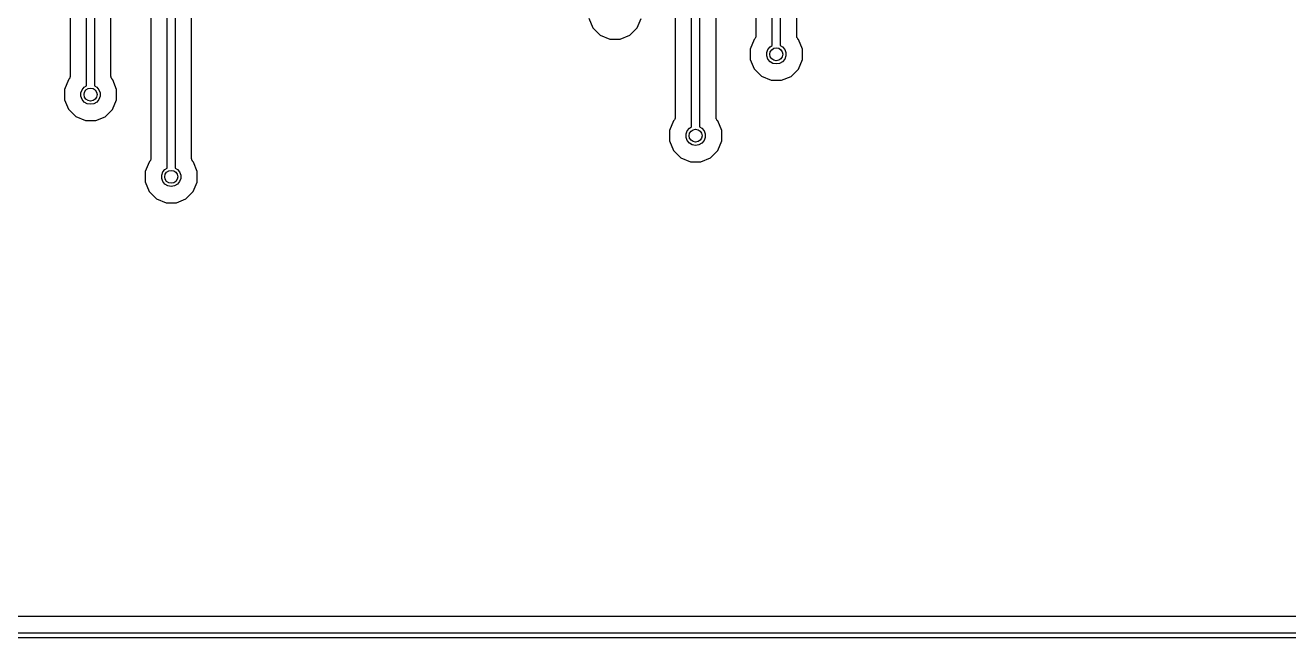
# Model space of a CAD drawing. Extents: x 70 to 225, y -126 to -70.
# Drawn here: x 146.97 to 186.12, y -126.47 to -107.48 of the extents above; entities that cross this region are included whole.
import ezdxf

# ---------------------------------------------------------------- set-up
doc = ezdxf.new("R2010")
doc.units = 0
doc.header["$MEASUREMENT"] = 0
doc.layers.add('BLACK', color=7, linetype='CONTINUOUS')

msp = doc.modelspace()

# ---------------------------------------------------------------- linework, layer by layer
at = {"layer": 'Black'}
for p, q in [((148.866, -109.362), (148.866, -85.4091)), ((149.116, -85.3573), (149.116, -109.362)), ((151.366, -111.912), (151.366, -85.4091)), ((151.616, -85.3573), (151.616, -111.912)), ((167.616, -110.483), (167.616, -89.8502)), ((167.866, -89.8502), (167.866, -110.483)), ((170.116, -107.958), (170.116, -89.8502)), ((170.366, -89.8502), (170.366, -107.958)), ((148.358, -90.4164), (148.358, -109.07)), ((149.624, -109.07), (149.624, -90.4165)), ((150.858, -90.4164), (150.858, -111.62)), ((152.124, -111.62), (152.124, -90.4165)), ((167.108, -90.3044), (167.108, -110.345)), ((168.374, -110.345), (168.374, -96.4913)), ((169.608, -96.4915), (169.608, -107.82)), ((170.874, -107.82), (170.874, -99.0163)), ((164.433, -107.267), (164.556, -107.564)), ((165.926, -107.566), (166.049, -107.269)), ((164.556, -107.564), (164.783, -107.792)), ((165.698, -107.793), (165.926, -107.566)), ((164.783, -107.792), (165.08, -107.915)), ((165.08, -107.915), (165.401, -107.915)), ((165.401, -107.915), (165.698, -107.793)), ((169.557, -107.924), (169.433, -108.221)), ((169.571, -107.91), (169.557, -107.924)), ((169.574, -107.905), (169.571, -107.91)), ((169.579, -107.902), (169.574, -107.905)), ((169.587, -107.887), (169.579, -107.902)), ((169.596, -107.874), (169.587, -107.887)), ((169.598, -107.868), (169.596, -107.874)), ((169.601, -107.863), (169.598, -107.868)), ((169.604, -107.847), (169.601, -107.863)), ((169.608, -107.831), (169.604, -107.847)), ((169.608, -107.82), (169.607, -107.825)), ((169.607, -107.825), (169.608, -107.831)), ((170.116, -108.112), (170.116, -107.958)), ((170.366, -107.958), (170.366, -108.112)), ((170.875, -107.826), (170.874, -107.82)), ((170.875, -107.831), (170.875, -107.826)), ((170.879, -107.847), (170.875, -107.831)), ((170.882, -107.864), (170.879, -107.847)), ((170.885, -107.868), (170.882, -107.864)), ((170.886, -107.874), (170.885, -107.868)), ((170.896, -107.887), (170.886, -107.874)), ((170.904, -107.902), (170.896, -107.887)), ((170.908, -107.905), (170.904, -107.902)), ((170.911, -107.91), (170.908, -107.905)), ((170.927, -107.925), (170.911, -107.91)), ((171.049, -108.222), (170.927, -107.925)), ((169.433, -108.221), (169.433, -108.542)), ((169.945, -108.33), (169.981, -108.232)), ((169.945, -108.435), (169.945, -108.33)), ((169.981, -108.533), (169.945, -108.435)), ((169.981, -108.232), (170.048, -108.152)), ((170.048, -108.152), (170.116, -108.112)), ((170.366, -108.112), (170.435, -108.152)), ((170.435, -108.152), (170.502, -108.232)), ((170.502, -108.232), (170.538, -108.33)), ((170.538, -108.435), (170.502, -108.533)), ((170.538, -108.33), (170.538, -108.435)), ((171.049, -108.544), (171.049, -108.222)), ((169.433, -108.542), (169.556, -108.839)), ((169.556, -108.839), (169.783, -109.067)), ((170.048, -108.613), (169.981, -108.533)), ((170.138, -108.665), (170.048, -108.613)), ((170.241, -108.683), (170.138, -108.665)), ((170.344, -108.665), (170.241, -108.683)), ((170.435, -108.613), (170.344, -108.665)), ((170.502, -108.533), (170.435, -108.613)), ((170.698, -109.068), (170.926, -108.841)), ((170.926, -108.841), (171.049, -108.544)), ((148.307, -109.174), (148.183, -109.471)), ((148.321, -109.16), (148.307, -109.174)), ((148.324, -109.155), (148.321, -109.16)), ((148.329, -109.152), (148.324, -109.155)), ((148.337, -109.137), (148.329, -109.152)), ((148.346, -109.124), (148.337, -109.137)), ((148.348, -109.118), (148.346, -109.124)), ((148.351, -109.113), (148.348, -109.118)), ((148.354, -109.097), (148.351, -109.113)), ((148.358, -109.081), (148.354, -109.097)), ((148.358, -109.07), (148.357, -109.075)), ((148.357, -109.075), (148.358, -109.081)), ((149.625, -109.076), (149.624, -109.07)), ((149.625, -109.081), (149.625, -109.076)), ((149.629, -109.097), (149.625, -109.081)), ((149.632, -109.114), (149.629, -109.097)), ((149.635, -109.118), (149.632, -109.114)), ((149.636, -109.124), (149.635, -109.118)), ((149.646, -109.137), (149.636, -109.124)), ((149.654, -109.152), (149.646, -109.137)), ((149.658, -109.155), (149.654, -109.152)), ((149.661, -109.16), (149.658, -109.155)), ((149.677, -109.175), (149.661, -109.16)), ((149.799, -109.472), (149.677, -109.175)), ((169.783, -109.067), (170.08, -109.19)), ((170.08, -109.19), (170.401, -109.19)), ((170.401, -109.19), (170.698, -109.068)), ((148.183, -109.471), (148.183, -109.792)), ((148.695, -109.58), (148.731, -109.482)), ((148.695, -109.685), (148.695, -109.58)), ((148.731, -109.482), (148.798, -109.402)), ((148.798, -109.402), (148.866, -109.362)), ((149.116, -109.362), (149.185, -109.402)), ((149.185, -109.402), (149.252, -109.482)), ((149.252, -109.482), (149.288, -109.58)), ((149.288, -109.58), (149.288, -109.685)), ((149.799, -109.794), (149.799, -109.472)), ((148.183, -109.792), (148.306, -110.089)), ((148.731, -109.783), (148.695, -109.685)), ((148.798, -109.863), (148.731, -109.783)), ((148.888, -109.915), (148.798, -109.863)), ((148.991, -109.933), (148.888, -109.915)), ((149.094, -109.915), (148.991, -109.933)), ((149.185, -109.863), (149.094, -109.915)), ((149.252, -109.783), (149.185, -109.863)), ((149.288, -109.685), (149.252, -109.783)), ((149.676, -110.091), (149.799, -109.794)), ((148.306, -110.089), (148.533, -110.317)), ((148.533, -110.317), (148.83, -110.44)), ((149.151, -110.44), (149.448, -110.318)), ((149.448, -110.318), (149.676, -110.091)), ((167.087, -110.412), (167.079, -110.427)), ((167.096, -110.399), (167.087, -110.412)), ((167.098, -110.393), (167.096, -110.399)), ((167.101, -110.388), (167.098, -110.393)), ((167.104, -110.372), (167.101, -110.388)), ((167.108, -110.356), (167.104, -110.372)), ((167.108, -110.345), (167.107, -110.35)), ((167.107, -110.35), (167.108, -110.356)), ((168.375, -110.351), (168.374, -110.345)), ((168.375, -110.356), (168.375, -110.351)), ((168.379, -110.372), (168.375, -110.356)), ((168.382, -110.389), (168.379, -110.372)), ((168.385, -110.393), (168.382, -110.389)), ((168.386, -110.399), (168.385, -110.393)), ((168.396, -110.412), (168.386, -110.399)), ((168.404, -110.427), (168.396, -110.412)), ((148.83, -110.44), (149.151, -110.44)), ((167.057, -110.449), (166.933, -110.746)), ((166.933, -110.746), (166.933, -111.067)), ((167.071, -110.435), (167.057, -110.449)), ((167.074, -110.43), (167.071, -110.435)), ((167.079, -110.427), (167.074, -110.43)), ((167.445, -110.855), (167.481, -110.757)), ((167.481, -110.757), (167.548, -110.677)), ((167.548, -110.677), (167.616, -110.637)), ((167.616, -110.637), (167.616, -110.483)), ((167.866, -110.483), (167.866, -110.637)), ((167.866, -110.637), (167.935, -110.677)), ((167.935, -110.677), (168.002, -110.757)), ((168.002, -110.757), (168.038, -110.855)), ((168.408, -110.43), (168.404, -110.427)), ((168.411, -110.435), (168.408, -110.43)), ((168.427, -110.45), (168.411, -110.435)), ((168.549, -110.747), (168.427, -110.45)), ((168.549, -111.069), (168.549, -110.747)), ((166.933, -111.067), (167.056, -111.364)), ((167.445, -110.96), (167.445, -110.855)), ((167.481, -111.058), (167.445, -110.96)), ((167.548, -111.138), (167.481, -111.058)), ((167.638, -111.19), (167.548, -111.138)), ((167.741, -111.208), (167.638, -111.19)), ((167.844, -111.19), (167.741, -111.208)), ((167.935, -111.138), (167.844, -111.19)), ((168.002, -111.058), (167.935, -111.138)), ((168.038, -110.96), (168.002, -111.058)), ((168.038, -110.855), (168.038, -110.96)), ((168.426, -111.366), (168.549, -111.069)), ((167.056, -111.364), (167.283, -111.592)), ((168.198, -111.593), (168.426, -111.366)), ((150.807, -111.724), (150.683, -112.021)), ((150.821, -111.71), (150.807, -111.724)), ((150.824, -111.705), (150.821, -111.71)), ((150.829, -111.702), (150.824, -111.705)), ((150.837, -111.687), (150.829, -111.702)), ((150.846, -111.674), (150.837, -111.687)), ((150.848, -111.668), (150.846, -111.674)), ((150.851, -111.663), (150.848, -111.668)), ((150.854, -111.647), (150.851, -111.663)), ((150.858, -111.631), (150.854, -111.647)), ((150.858, -111.62), (150.857, -111.625)), ((150.857, -111.625), (150.858, -111.631)), ((151.231, -112.032), (151.298, -111.952)), ((151.298, -111.952), (151.366, -111.912)), ((151.616, -111.912), (151.685, -111.952)), ((151.685, -111.952), (151.752, -112.032)), ((152.125, -111.626), (152.124, -111.62)), ((152.125, -111.631), (152.125, -111.626)), ((152.129, -111.647), (152.125, -111.631)), ((152.132, -111.664), (152.129, -111.647)), ((152.135, -111.668), (152.132, -111.664)), ((152.136, -111.674), (152.135, -111.668)), ((152.146, -111.687), (152.136, -111.674)), ((152.154, -111.702), (152.146, -111.687)), ((152.158, -111.705), (152.154, -111.702)), ((152.161, -111.71), (152.158, -111.705)), ((152.177, -111.725), (152.161, -111.71)), ((152.299, -112.022), (152.177, -111.725)), ((167.283, -111.592), (167.58, -111.715)), ((167.58, -111.715), (167.901, -111.715)), ((167.901, -111.715), (168.198, -111.593)), ((150.683, -112.021), (150.683, -112.342)), ((150.683, -112.342), (150.806, -112.639)), ((151.195, -112.13), (151.231, -112.032)), ((151.195, -112.235), (151.195, -112.13)), ((151.231, -112.333), (151.195, -112.235)), ((151.298, -112.413), (151.231, -112.333)), ((151.752, -112.333), (151.685, -112.413)), ((151.752, -112.032), (151.788, -112.13)), ((151.788, -112.235), (151.752, -112.333)), ((151.788, -112.13), (151.788, -112.235)), ((152.176, -112.641), (152.299, -112.344)), ((152.299, -112.344), (152.299, -112.022)), ((150.806, -112.639), (151.033, -112.867)), ((151.388, -112.465), (151.298, -112.413)), ((151.491, -112.483), (151.388, -112.465)), ((151.594, -112.465), (151.491, -112.483)), ((151.685, -112.413), (151.594, -112.465)), ((151.948, -112.868), (152.176, -112.641)), ((151.033, -112.867), (151.33, -112.99)), ((151.33, -112.99), (151.651, -112.99)), ((151.651, -112.99), (151.948, -112.868)), ((224.49, -125.817), (70.91, -125.817)), ((70.275, -126.325), (225.125, -126.325)), ((225.2, -126.475), (70.2, -126.475))]:
    msp.add_line(p, q, dxfattribs=at)
for centre in [(170.241, -108.382), (148.991, -109.632), (167.741, -110.907), (151.491, -112.182)]:
    msp.add_circle(centre, 0.2, dxfattribs=at)

doc.saveas('drawing.dxf')
